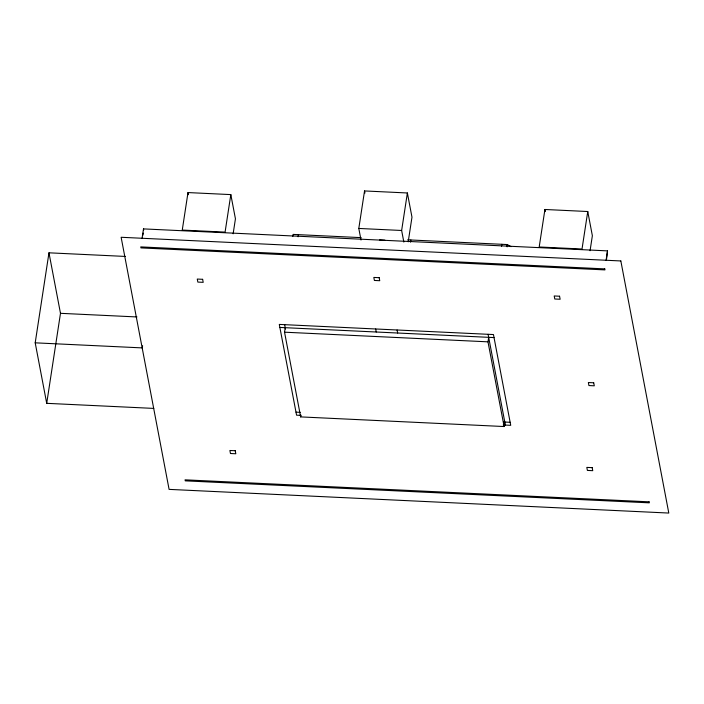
<?xml version="1.0" encoding="UTF-8"?>
<svg xmlns="http://www.w3.org/2000/svg" width="704" height="704" viewBox="0 0 704 704"><rect width="100%" height="100%" fill="white"/><g stroke="black" fill="none" stroke-linecap="round" stroke-linejoin="round"><path stroke-width="1.06" d="M153.789 408.408L46.71 403.33L35.2 342.83L48.972 252.815L125.462 256.441M46.71 403.33L60.482 313.324L48.972 252.815M142.05 238.427L143.502 228.897L607.517 250.879L606.408 260.366M142.886 235.198L143.211 233.086M142.613 345.734L142.278 347.899L35.2 342.83M187.994 192.57L182.257 230.076L225.086 232.109L230.824 194.603L187.994 192.57L188.399 194.674M233.138 233.807L235.435 218.803L230.824 194.603M292.741 236.544L293.075 234.406L361.161 237.635M298.1 236.799L298.426 234.661M504.794 422.039L504.108 426.536L300.652 416.9L284.539 332.191L285.226 327.694M300.652 416.9L300.934 415.096M361.011 240.02L358.802 228.448L364.54 190.942L407.378 192.975L411.981 217.175L408.206 241.824M403.841 242.053L401.641 230.481L407.378 192.975M410.529 242.132L410.854 239.985M501.547 246.444L501.873 244.297M504.108 426.536L487.986 341.836L488.682 337.33M506.906 246.699L507.232 244.552L407.642 239.835M544.931 209.484L539.194 246.99L582.023 249.014L587.761 211.517L544.931 209.484L545.327 211.587M590.066 250.721L592.363 235.717L587.761 211.517M606.056 260.41L607.517 250.879M358.802 228.448L401.641 230.481M379.562 239.923L384.912 240.178M60.482 313.324L136.972 316.95M279.875 327.439L494.032 337.586M284.539 332.191L487.986 341.836M295.988 412.148L300.274 412.35M503.721 421.986L510.145 422.294M300.846 415.378L296.569 415.175L279.294 324.412L493.46 334.558L510.726 425.322L503.228 424.961M511.06 246.655L507.232 244.552L507.646 246.717M488.101 334.312L505.366 425.066M397.082 330L397.663 333.018M364.54 190.942L364.945 193.046M375.672 328.979L376.244 332.006M284.654 324.667L285.472 328.988M143.502 228.897L143.695 229.909M620.84 260.955L121.132 237.274L169.092 489.377L668.8 513.058L620.84 260.955M604.762 268.884L140.747 246.902L140.941 247.905L604.956 269.896L604.762 268.884M379.174 277.684L373.824 277.429L374.396 280.456L379.746 280.711L379.174 277.684M202.629 279.312L197.27 279.057L197.85 282.084L203.201 282.339L202.629 279.312M559.557 296.226L554.206 295.97L554.778 298.998L560.138 299.244L559.557 296.226M593.71 382.782L588.359 382.527L588.931 385.554L594.29 385.81L593.71 382.782M235.242 450.736L229.891 450.49L230.463 453.508L235.814 453.763L235.242 450.736M592.178 467.65L586.819 467.394L587.4 470.422L592.75 470.677L592.178 467.65M649.079 501.829L185.064 479.838L185.258 480.85L649.273 502.832L649.079 501.829"/></g></svg>
